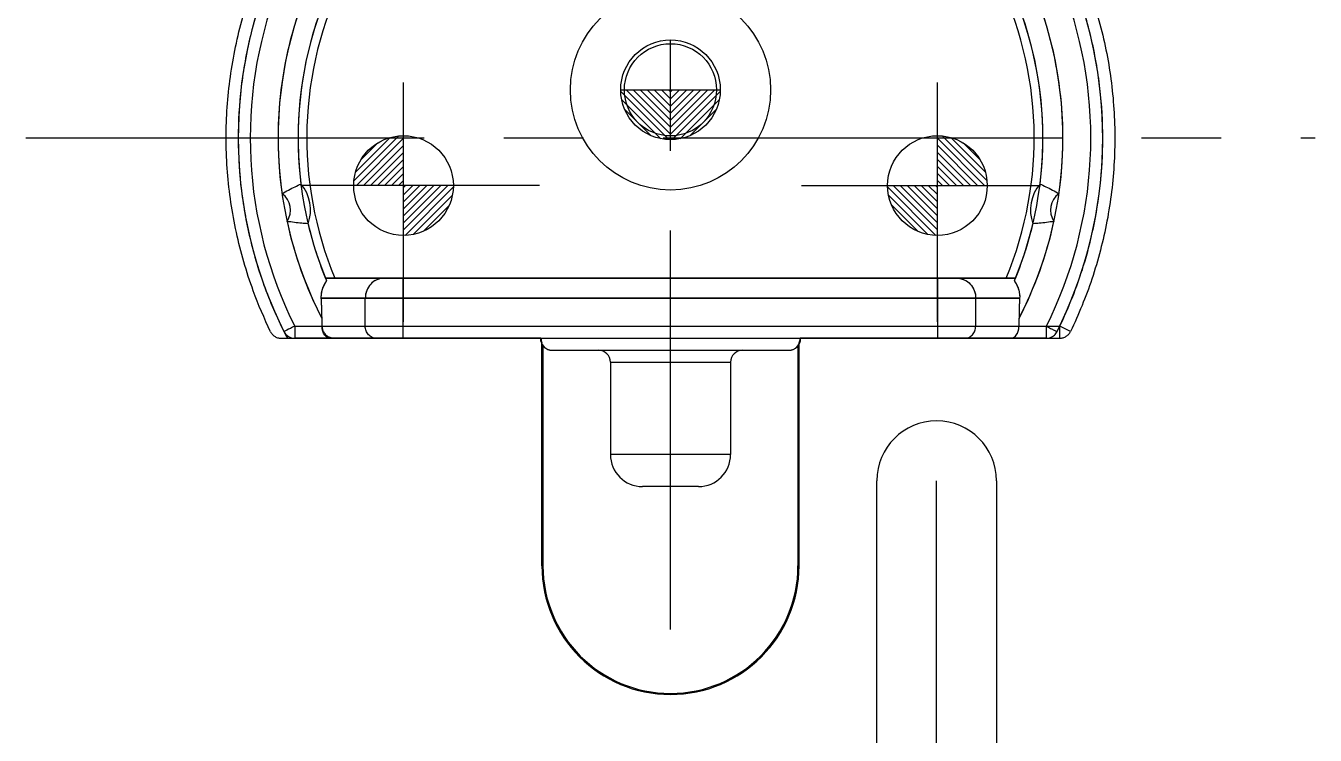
# Model space of a CAD drawing. Header units: millimetres. Extents: x 23490 to 24685, y -23248 to -22403.
# Drawn here: x 24014.12 to 24046.48, y -22570.47 to -22552.68 of the extents above; entities that cross this region are included whole.
import ezdxf

# ---------------------------------------------------------------- set-up
doc = ezdxf.new("R2010")
doc.units = ezdxf.units.MM
doc.header["$LTSCALE"] = 8
doc.linetypes.add('CENTER', pattern=[2, 1.25, -0.25, 0.25, -0.25])
doc.linetypes.add('CENTER2', pattern=[1.125, 0.75, -0.125, 0.125, -0.125])
for name, color, linetype in [('Cav-cor', 30, 'Continuous'), ('CL', 1, 'Continuous'), ('PIN', 5, 'Continuous'), ('PRODUCT', 1, 'Continuous')]:
    doc.layers.add(name, color=color, linetype=linetype)

msp = doc.modelspace()

# ---------------------------------------------------------------- hatches: boundary and pattern name
at = {"layer": 'PIN', "linetype": 'Continuous'}
h = msp.add_hatch(dxfattribs=at)
h.set_pattern_fill('ANSI31', color=4, angle=90, style=0)
h.set_pattern_definition([(135, (24235.58231, -22568.52448), (-0.08838835, -0.08838835), [])])
h.paths.add_polyline_path([(24030.3, -22554.285), (24029.05, -22554.285, 0.414214), (24030.3, -22555.535)])
h = msp.add_hatch(dxfattribs=at)
h.set_pattern_fill('ANSI31', color=4, angle=90, style=0)
h.set_pattern_definition([(45, (23825.01826, -22568.52448), (0.08838835, -0.08838835), [])])
h.paths.add_polyline_path([(24030.3, -22554.285), (24031.55, -22554.285, -0.414214), (24030.3, -22555.535)])
h = msp.add_hatch(dxfattribs=at)
h.set_pattern_fill('ANSI31', color=6, angle=90, style=0)
h.set_pattern_definition([(45, (23818.31826, -22570.92448), (0.08838835, -0.08838835), [])])
h.paths.add_polyline_path([(24023.6, -22556.685), (24024.85, -22556.685, -0.414214), (24023.6, -22557.935)])
h.paths.add_polyline_path([(24023.6, -22555.435), (24023.6, -22556.685), (24022.35, -22556.685, -0.414214)])
h = msp.add_hatch(dxfattribs=at)
h.set_pattern_fill('ANSI31', color=6, angle=90, style=0)
h.set_pattern_definition([(135, (24242.28231, -22570.92448), (-0.08838835, -0.08838835), [])])
h.paths.add_polyline_path([(24037, -22556.685), (24035.75, -22556.685, 0.414214), (24037, -22557.935)])
h.paths.add_polyline_path([(24037, -22555.435), (24037, -22556.685), (24038.25, -22556.685, 0.414214)])

# ---------------------------------------------------------------- linework, layer by layer
at = {"layer": 'Cav-cor', "color": 241}
for p, q in [((24021.641, -22559.008), (24038.96, -22559.008)), ((24023.587, -22560.516), (24023.587, -22559.008)), ((24037.013, -22560.516), (24037.013, -22559.008)), ((24021.537, -22559.511), (24039.063, -22559.511)), ((24022.64, -22560.214), (24022.64, -22559.511)), ((24037.96, -22560.214), (24037.96, -22559.511)), ((24021.554, -22560.214), (24021.554, -22560.019)), ((24039.047, -22560.214), (24039.047, -22560.018)), ((24020.868, -22560.214), (24039.732, -22560.214)), ((24020.869, -22560.214), (24020.869, -22560.516)), ((24039.732, -22560.214), (24039.732, -22560.516)), ((24027.049, -22560.516), (24020.869, -22560.516)), ((24027.073, -22566.221), (24027.073, -22560.634)), ((24027.1, -22560.704), (24027.1, -22566.221)), ((24027.231, -22560.516), (24033.37, -22560.516)), ((24033.5, -22560.704), (24033.5, -22566.221)), ((24033.528, -22566.221), (24033.528, -22560.634)), ((24039.732, -22560.516), (24033.552, -22560.516)), ((24027.336, -22560.817), (24033.265, -22560.817)), ((24028.793, -22561.119), (24028.793, -22563.43)), ((24028.793, -22561.119), (24031.808, -22561.119)), ((24031.808, -22561.119), (24031.808, -22563.43)), ((24031.808, -22563.43), (24028.793, -22563.43)), ((24031.004, -22564.234), (24029.597, -22564.234)), ((24035.48, -22571.491), (24035.48, -22564.087)), ((24036.98, -22582.895), (24036.98, -22564.087)), ((24038.48, -22564.087), (24038.48, -22571.491)), ((24033.5, -22566.221), (24033.528, -22566.221))]:
    msp.add_line(p, q, dxfattribs=at)
for radius in [2.513, 1.156]:
    msp.add_circle((24030.3, -22554.285), radius, dxfattribs=at)
for centre, radius, start, end in [((24030.3, -22555.491), 9.128, 104.5677, 202.6661), ((24030.3, -22555.491), 9.128, 337.3339, 75.4323), ((24030.3, -22555.491), 9.347, 119.4247, 187.1079), ((24030.3, -22555.491), 9.347, 352.8921, 60.5753), ((24030.3, -22555.491), 10.849, 159.4249, 206.6026), ((24030.3, -22555.491), 10.849, 333.3969, 20.575), ((24030.303, -22555.491), 10.551, 159.2837, 206.5926), ((24030.3, -22555.491), 9.849, 157.8179, 188.1634), ((24030.3, -22555.491), 9.849, 351.8366, 22.1821), ((24030.3, -22555.491), 10.549, 333.4031, 20.7216), ((24020.261, -22557.3), 0.502, 325.6586, 54.7711), ((24020.261, -22557.3), 1.005, 339.946, 40.4837), ((24040.339, -22557.3), 1.005, 139.5163, 200.054), ((24040.339, -22557.3), 0.502, 125.2289, 214.3414), ((24030.3, -22555.491), 9.849, 192.2663, 207.3716), ((24030.3, -22555.491), 9.347, 193.3218, 202.4766), ((24030.3, -22555.491), 9.347, 337.5234, 346.6782), ((24030.3, -22555.491), 9.849, 332.6338, 347.7337), ((24020.869, -22560.214), 0.301, 206.5894, 270), ((24039.732, -22560.214), 0.301, 322.8591, 333.3792), ((24027.336, -22560.516), 0.301, 218.7151, 270), ((24033.265, -22560.516), 0.301, 270, 321.2849), ((24033.251, -22560.516), 0.301, 336.9072, 359.9853), ((24028.491, -22561.119), 0.301, 0, 90), ((24032.109, -22561.119), 0.301, 90, 180), ((24036.98, -22564.087), 1.5, 0, 180), ((24029.597, -22563.43), 0.804, 180, 270), ((24031.004, -22563.43), 0.804, 270, 0), ((24030.3, -22566.221), 3.227, 180, 0), ((24030.3, -22566.221), 3.2, 180, 0)]:
    msp.add_arc(centre, radius, start, end, dxfattribs=at)
for points, knots in [([(24020.551, -22556.889), (24020.657, -22556.825), (24020.815, -22556.743), (24020.977, -22556.669), (24021.026, -22556.647)], [0, 0, 0, 0, 0.697995, 1, 1, 1, 1]), ([(24039.575, -22556.647), (24039.624, -22556.669), (24039.786, -22556.743), (24039.944, -22556.825), (24040.049, -22556.889)], [0, 0, 0, 0, 0.302005, 1, 1, 1, 1]), ([(24021.205, -22557.644), (24021.152, -22557.641), (24020.975, -22557.629), (24020.798, -22557.607), (24020.676, -22557.583)], [0, 0, 0, 0, 0.302005, 1, 1, 1, 1]), ([(24039.924, -22557.583), (24039.803, -22557.607), (24039.626, -22557.629), (24039.449, -22557.641), (24039.395, -22557.644)], [0, 0, 0, 0, 0.697995, 1, 1, 1, 1]), ([(24021.537, -22559.511), (24021.534, -22559.454), (24021.542, -22559.37), (24021.572, -22559.267), (24021.599, -22559.203), (24021.625, -22559.151), (24021.647, -22559.112), (24021.662, -22559.086), (24021.666, -22559.069), (24021.664, -22559.064)], [0, 0, 0, 0, 0.362261, 0.52976, 0.679426, 0.80459, 0.899921, 0.963806, 1, 1, 1, 1]), ([(24023.114, -22559.008), (24023.052, -22559.008), (24022.926, -22559.035), (24022.769, -22559.148), (24022.665, -22559.315), (24022.64, -22559.446), (24022.64, -22559.511)], [0, 0, 0, 0, 0.243095, 0.49025, 0.743111, 1, 1, 1, 1]), ([(24037.487, -22559.008), (24037.548, -22559.008), (24037.674, -22559.035), (24037.832, -22559.148), (24037.936, -22559.315), (24037.96, -22559.446), (24037.96, -22559.511)], [0, 0, 0, 0, 0.243095, 0.49025, 0.743111, 1, 1, 1, 1]), ([(24038.937, -22559.064), (24038.935, -22559.068), (24038.937, -22559.08), (24038.952, -22559.112), (24038.968, -22559.139), (24038.98, -22559.16)], [0, 0, 0, 0, 0.123737, 0.323761, 1, 1, 1, 1]), ([(24038.98, -22559.16), (24039.005, -22559.208), (24039.053, -22559.321), (24039.067, -22559.444), (24039.063, -22559.511)], [0, 0, 0, 0, 0.450476, 1, 1, 1, 1]), ([(24021.554, -22560.018), (24021.554, -22559.976), (24021.552, -22559.806), (24021.545, -22559.637), (24021.537, -22559.511)], [0, 0, 0, 0, 0.251174, 1, 1, 1, 1]), ([(24039.063, -22559.511), (24039.061, -22559.553), (24039.052, -22559.722), (24039.047, -22559.891), (24039.047, -22560.018)], [0, 0, 0, 0, 0.248543, 1, 1, 1, 1]), ([(24020.869, -22560.214), (24020.804, -22560.247), (24020.694, -22560.301), (24020.649, -22560.324), (24020.593, -22560.352), (24020.599, -22560.349)], [0, 0, 0, 0, 0.719101, 0.933621, 1, 1, 1, 1]), ([(24021.766, -22560.516), (24021.74, -22560.515), (24021.684, -22560.5), (24021.614, -22560.436), (24021.565, -22560.336), (24021.554, -22560.257), (24021.554, -22560.214)], [0, 0, 0, 0, 0.191272, 0.412972, 0.684427, 1, 1, 1, 1]), ([(24022.924, -22560.516), (24022.887, -22560.516), (24022.812, -22560.5), (24022.718, -22560.432), (24022.655, -22560.332), (24022.64, -22560.253), (24022.64, -22560.214)], [0, 0, 0, 0, 0.243064, 0.490248, 0.743143, 1, 1, 1, 1]), ([(24037.676, -22560.516), (24037.713, -22560.516), (24037.789, -22560.5), (24037.883, -22560.432), (24037.946, -22560.332), (24037.96, -22560.253), (24037.96, -22560.214)], [0, 0, 0, 0, 0.243064, 0.490248, 0.743143, 1, 1, 1, 1]), ([(24038.841, -22560.516), (24038.866, -22560.515), (24038.921, -22560.497), (24038.988, -22560.433), (24039.036, -22560.334), (24039.047, -22560.256), (24039.047, -22560.214)], [0, 0, 0, 0, 0.191495, 0.413696, 0.685218, 1, 1, 1, 1]), ([(24039.732, -22560.214), (24039.767, -22560.231), (24039.818, -22560.258), (24039.882, -22560.29), (24039.923, -22560.31), (24039.955, -22560.326), (24039.983, -22560.34), (24039.99, -22560.343), (24040.002, -22560.35), (24040.001, -22560.349)], [0, 0, 0, 0, 0.390628, 0.566235, 0.719141, 0.843312, 0.933647, 0.986554, 1, 1, 1, 1]), ([(24027.088, -22560.684), (24027.089, -22560.686), (24027.092, -22560.693), (24027.097, -22560.7), (24027.1, -22560.704)], [0, 0, 0, 0, 0.290883, 1, 1, 1, 1])]:
    msp.add_open_spline(points, degree=3, knots=knots, dxfattribs=at)
for points in [[(24039.732, -22560.516), (24039.787, -22560.516), (24039.843, -22560.499), (24039.89, -22560.471)], [(24039.89, -22560.471), (24039.922, -22560.451), (24039.95, -22560.425), (24039.972, -22560.396)], [(24027.049, -22560.516), (24027.049, -22560.556), (24027.057, -22560.597), (24027.073, -22560.634)]]:
    msp.add_open_spline(points, degree=3, dxfattribs=at)
at = {"layer": 'CL', "color": 6, "linetype": 'CENTER'}
for p, q in [((24030.3, -22567.815), (24030.3, -22536.979)), ((24014.12, -22555.491), (24046.481, -22555.491))]:
    msp.add_line(p, q, dxfattribs=at)
at = {"layer": 'PIN', "color": 6, "linetype": 'CENTER2'}
for p, q in [((24023.6, -22560.1), (24023.6, -22553.269)), ((24037, -22560.1), (24037, -22553.269)), ((24027.016, -22556.685), (24020.185, -22556.685)), ((24033.585, -22556.685), (24040.416, -22556.685))]:
    msp.add_line(p, q, dxfattribs=at)
at = {"layer": 'PIN', "color": 4, "linetype": 'CENTER2'}
for p, q in [((24030.3, -22555.535), (24030.3, -22553.035)), ((24029.05, -22554.285), (24031.55, -22554.285))]:
    msp.add_line(p, q, dxfattribs=at)
at = {"layer": 'PIN', "color": 141, "linetype": 'CENTER2'}
msp.add_line((24036.98, -22577.736), (24036.98, -22569.245), dxfattribs=at)
at = {"layer": 'PIN', "color": 4, "linetype": 'Continuous'}
msp.add_circle((24030.3, -22554.285), 1.25, dxfattribs=at)
at = {"layer": 'PIN', "color": 6, "linetype": 'Continuous'}
for centre in [(24023.6, -22556.685), (24037, -22556.685)]:
    msp.add_circle(centre, 1.25, dxfattribs=at)
at = {"layer": 'PRODUCT'}
for p, q in [((24038.96, -22559.008), (24021.641, -22559.008)), ((24023.587, -22560.516), (24023.587, -22559.008)), ((24037.013, -22560.516), (24037.013, -22559.008)), ((24039.063, -22559.511), (24021.537, -22559.511)), ((24022.64, -22560.214), (24022.64, -22559.511)), ((24037.96, -22560.214), (24037.96, -22559.511)), ((24021.554, -22560.214), (24021.554, -22560.019)), ((24039.047, -22560.214), (24039.047, -22560.018)), ((24021.554, -22560.214), (24040.07, -22560.214)), ((24040.068, -22560.516), (24040.068, -22560.214)), ((24040.339, -22560.345), (24040.068, -22560.214)), ((24020.528, -22560.516), (24040.068, -22560.516)), ((24027.336, -22560.817), (24033.265, -22560.817)), ((24028.793, -22561.119), (24031.808, -22561.119)), ((24028.793, -22561.119), (24028.793, -22563.43)), ((24031.808, -22561.119), (24031.808, -22563.43)), ((24031.808, -22563.43), (24028.793, -22563.43)), ((24031.004, -22564.234), (24029.597, -22564.234))]:
    msp.add_line(p, q, dxfattribs=at)
for radius in [2.513, 1.156]:
    msp.add_circle((24030.3, -22554.285), radius, dxfattribs=at)
for centre, radius, start, end in [((24030.3, -22555.491), 9.346, 106.8653, 202.4766), ((24030.3, -22555.491), 9.346, 337.5234, 73.1336), ((24030.3, -22555.491), 9.128, 104.5677, 202.6661), ((24030.3, -22555.491), 9.128, 337.3339, 75.4323), ((24030.3, -22555.491), 9.849, 157.8179, 207.3716), ((24030.3, -22555.491), 9.849, 332.6338, 22.1821), ((24027.336, -22560.516), 0.301, 180, 270), ((24033.265, -22560.516), 0.301, 270, 0), ((24028.491, -22561.119), 0.301, 0, 90), ((24032.109, -22561.119), 0.301, 90, 180), ((24029.597, -22563.43), 0.804, 180, 270), ((24031.004, -22563.43), 0.804, 270, 0)]:
    msp.add_arc(centre, radius, start, end, dxfattribs=at)
for points, start_tangent, end_tangent in [([(24020.265, -22560.353), (24019.83, -22559.328), (24019.404, -22557.86), (24019.182, -22556.347), (24019.169, -22554.817), (24019.366, -22553.3), (24019.769, -22551.823), (24019.855, -22551.587)], (-0.436026, 0.899934), (0.350082, 0.936719)), ([(24020.137, -22551.693), (24019.756, -22552.935), (24019.526, -22554.215), (24019.451, -22555.512), (24019.531, -22556.81), (24019.767, -22558.09), (24020.154, -22559.334), (24020.684, -22560.516)], (-0.350081, -0.936719), (0.463112, -0.8863)), ([(24040.07, -22560.214), (24040.379, -22559.508), (24040.669, -22558.687), (24040.913, -22557.748), (24041.084, -22556.69), (24041.15, -22555.516), (24041.079, -22554.25), (24040.849, -22552.951), (24040.464, -22551.693)], (0.435355, 0.900259), (-0.350061, 0.936727)), ([(24040.746, -22551.587), (24040.77, -22551.653), (24041.191, -22553.095), (24041.414, -22554.581), (24041.436, -22556.084), (24041.255, -22557.576), (24040.875, -22559.03), (24040.339, -22560.346)], (0.350069, -0.936724), (-0.435335, -0.900269)), ([(24021.537, -22559.511), (24021.546, -22559.372), (24021.578, -22559.254), (24021.621, -22559.16), (24021.655, -22559.097), (24021.664, -22559.064)], (-0.058801, 0.99827), (-0.382306, 0.924036)), ([(24023.114, -22559.008), (24022.968, -22559.033), (24022.836, -22559.104), (24022.731, -22559.215), (24022.664, -22559.355), (24022.64, -22559.511)], (-1, 0), (0, -1)), ([(24037.487, -22559.008), (24037.633, -22559.033), (24037.765, -22559.104), (24037.87, -22559.215), (24037.937, -22559.355), (24037.96, -22559.511)], (1, 0), (0, -1)), ([(24038.937, -22559.064), (24038.945, -22559.097), (24038.98, -22559.16), (24039.022, -22559.254), (24039.055, -22559.372), (24039.063, -22559.511)], (-0.382306, -0.924036), (-0.058801, -0.99827)), ([(24021.554, -22560.018), (24021.551, -22559.834), (24021.545, -22559.666), (24021.537, -22559.511)], (0, 1), (-0.058801, 0.99827)), ([(24039.063, -22559.511), (24039.055, -22559.666), (24039.049, -22559.835), (24039.047, -22560.018)], (-0.058801, -0.99827), (0, -1)), ([(24020.265, -22560.353), (24020.302, -22560.41), (24020.36, -22560.464), (24020.436, -22560.501), (24020.528, -22560.516)], (0.436939, -0.899491), (1, 0)), ([(24021.554, -22560.214), (24021.569, -22560.305), (24021.613, -22560.389), (24021.683, -22560.457), (24021.773, -22560.5), (24021.874, -22560.516)], (0, -1), (1, 0)), ([(24022.924, -22560.516), (24022.816, -22560.493), (24022.724, -22560.427), (24022.662, -22560.33), (24022.64, -22560.214)], (-1, 0), (0, 1)), ([(24037.676, -22560.516), (24037.785, -22560.493), (24037.877, -22560.427), (24037.938, -22560.33), (24037.96, -22560.214)], (1, 0), (0, 1)), ([(24038.834, -22560.516), (24038.884, -22560.508), (24038.932, -22560.482), (24038.976, -22560.439), (24039.013, -22560.378), (24039.038, -22560.302), (24039.047, -22560.214)], (1, 0), (0, 1)), ([(24040.068, -22560.516), (24040.155, -22560.503), (24040.233, -22560.467), (24040.297, -22560.411), (24040.339, -22560.345)], (1, 0), (0.434968, 0.900446))]:
    msp.add_spline(points, degree=3, dxfattribs=dict(at, start_tangent=start_tangent, end_tangent=end_tangent))

doc.saveas('drawing.dxf')
